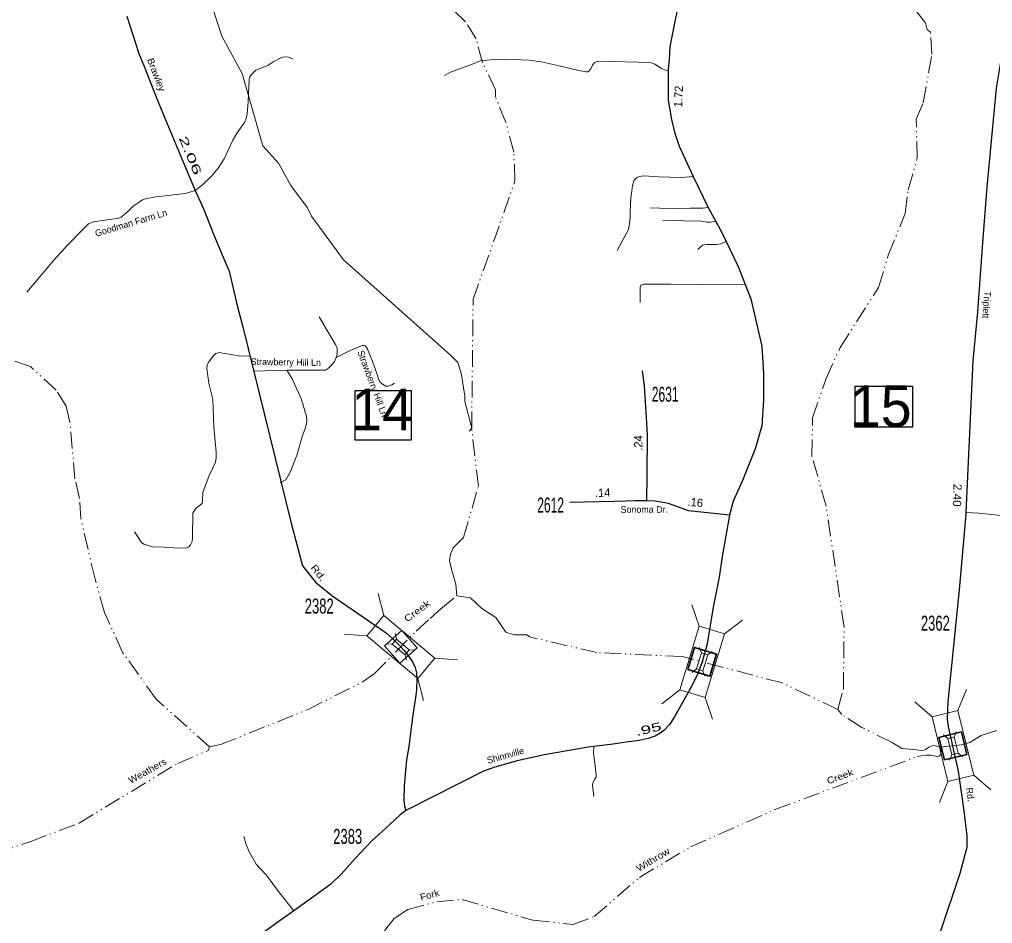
# Model space of a CAD drawing. Extents: x 418482 to 457047, y 194660 to 258388.
# Drawn here: x 446073 to 448997, y 213706 to 216423 of the extents above; entities that cross this region are included whole.
import ezdxf
from ezdxf.enums import TextEntityAlignment as Align

# ---------------------------------------------------------------- set-up
doc = ezdxf.new("R2010")
doc.units = 0
doc.header["$LTSCALE"] = 10
doc.linetypes.add('DASH_DOUBLE_DOT', pattern=[9.2, 5, -1.2, 0.3, -1.2, 0.3, -1.2])
doc.linetypes.add('LONG_DASHED', pattern=[7.5, 6, -1.5])
for name, color, linetype, lineweight in [('10', 7, 'Continuous', 40), ('11', 7, 'Continuous', 40), ('17', 7, 'Continuous', 25), ('31', 7, 'Continuous', 35), ('32', 7, 'Continuous', 25), ('35', 7, 'Continuous', 13), ('50', 7, 'Continuous', 13), ('59', 7, 'DASH_DOUBLE_DOT', 13), ('8', 7, 'Continuous', 25)]:
    doc.layers.add(name, color=color, linetype=linetype, lineweight=lineweight)
doc.layers.add('21', color=7, linetype='Continuous')

msp = doc.modelspace()

# ---------------------------------------------------------------- linework, layer by layer
at = {"layer": '31', "lineweight": 25}
for points in [[(448584.08, 215320.42), (448756.03, 215320.42), (448756.03, 215197.77), (448584.08, 215197.77)], [(447081.29, 215307.34), (447249.47, 215307.34), (447249.47, 215158.93), (447081.29, 215158.93)]]:
    msp.add_lwpolyline(points, close=True, dxfattribs=at)
at = {"layer": '31'}
for points in [[(447221.58, 214586.07), (447267.71, 214534.1), (447215.7, 214487.95), (447169.58, 214539.91)], [(448081.03, 214468.86), (448101.18, 214535.36), (448167.73, 214515.2), (448147.58, 214448.7)], [(448852.18, 214197.64), (448835.68, 214265.13), (448903.22, 214281.65), (448919.73, 214214.15)]]:
    msp.add_lwpolyline(points, close=True, dxfattribs=at)
at = {"layer": '32'}
for points in [[(448061.74, 216516.55), (448026.93, 216341.54), (448024.85, 216301.66), (448022.25, 216273.39), (448022.25, 216234.51), (448022.03, 216180.67), (448032.39, 216122.68), (448041.24, 216084.31), (448055.55, 216042.15), (448096.69, 215951.06), (448142.22, 215857.51), (448182.87, 215782.83), (448232.19, 215680.47), (448270.55, 215583.6), (448303.43, 215441.02), (448308.92, 215358.77), (448308.92, 215278.34), (448303.43, 215201.57), (448283.34, 215132.11), (448244.98, 215037.06), (448217.58, 214974.91), (448206.11, 214932.81)], [(446395.61, 216432.42), (446431.78, 216320.66), (446446.86, 216284.24), (446486.15, 216182), (446515.55, 216112.58), (446541.05, 216052), (446556.14, 216015.65), (446600.63, 215909.37), (446626.39, 215852.06), (446656.31, 215777.59), (446689.95, 215696.15), (446703.1, 215666.23), (446728.12, 215559.49), (446743.73, 215499.41), (446889.62, 214908.68), (446923.71, 214780.8), (446962.05, 214731.78), (447011.04, 214691.29), (447158.56, 214590.63), (447175.76, 214578.51), (447194.88, 214561.62), (447218.5, 214537.14)], [(448877.63, 214239.99), (448863.92, 214297.55), (448861.58, 214320.01), (448863.66, 214372.52), (448896.97, 214708.77), (448917.26, 214936.47), (448917.45, 214940.61), (448938.78, 215397.36), (448952.72, 215544.08), (448967.28, 215751.77), (448981.03, 215919.83), (449008.97, 216216.3), (449032, 216354.67)], [(447957.63, 214976.17), (447959.04, 215055.24), (447959.88, 215173.41), (447958.21, 215210.03), (447950.58, 215321.66), (447945.01, 215367.15)], [(447957.63, 214976.17), (447922.56, 214976.21), (447895.83, 214975.14), (447858.42, 214974.07), (447726.93, 214970.86)], [(448206.11, 214932.81), (448082.91, 214946.26), (448023.05, 214967.65), (448000.6, 214971.93), (447982.42, 214975.14), (447957.63, 214976.17)], [(448206.11, 214932.81), (448184.08, 214809.24), (448175.49, 214746.38), (448157.28, 214657.02), (448138.81, 214546.2), (448124.53, 214492.04)], [(447218.5, 214537.14), (447229.22, 214526), (447241.19, 214511.36), (447253.94, 214492.43), (447261.74, 214474.76), (447265.91, 214459.11), (447266.95, 214440.93), (447265.91, 214406.6), (447262.78, 214384.89), (447255.24, 214333.14), (447247.95, 214279.12), (447243.01, 214236.46), (447235.51, 214197.79), (447228.44, 214119.83), (447227.66, 214076.16), (447230.26, 214057.98), (447233.38, 214045.36)], [(448124.53, 214492.04), (448109.93, 214454.06), (448089.63, 214412.66), (448040.98, 214326.58), (448025.89, 214303.86), (448008.72, 214285.68), (447994.67, 214275.58), (447983.22, 214268.52), (447962.41, 214261.95), (447934.83, 214255.39), (447888.77, 214249.58), (447856.74, 214245.05), (447798.45, 214238.12), (447782.15, 214236.18), (447650.54, 214212.61), (447568.46, 214194.74), (447500.85, 214175.62), (447467.03, 214163.5), (447392.09, 214125.13), (447233.38, 214045.36)], [(448418.38, 212758.92), (448400.93, 212989.12), (448390.83, 213050.78), (448389.82, 213072), (448386.67, 213101.56), (448389.97, 213138.72), (448396.9, 213159.94), (448408.95, 213182.48), (448427.1, 213208.91), (448443.57, 213221.97), (448535.38, 213298.8), (448577.04, 213338.22), (448613.16, 213375.31), (448767.22, 213574.7), (448802.52, 213614.95), (448820.22, 213642.22), (448837.91, 213674.53), (448899.57, 213857.55), (448914.94, 213913.29), (448920.9, 213935.3), (448920.38, 213969.63), (448911.54, 214044.35), (448894.63, 214163.75), (448877.63, 214239.99)], [(447233.38, 214045.36), (447217.25, 214032.74), (447184.47, 214002.45), (447131.79, 213954.08), (447080.69, 213900.22), (447040.33, 213855.53), (447008.07, 213824.22), (446957.33, 213786.61), (446897.23, 213743.44), (446846.24, 213707.6), (446750.3, 213637.28), (446662.03, 213549.07), (446591.71, 213484.95), (446494.08, 213392.37), (446450, 213353.62), (446352.16, 213272.14)]]:
    msp.add_lwpolyline(points, dxfattribs=at)
at = {"layer": '35'}
msp.add_line((446776.83, 215365.39), (446876.16, 215368.9), dxfattribs=at)
for points in [[(446600.63, 215909.37), (446622.01, 215924.65), (446650, 215951.53), (446670, 215975.52), (446688.27, 216004.43), (446713.55, 216059.82), (446726.56, 216082.04), (446749.01, 216112.99), (446754.13, 216125.09), (446756.86, 216139.06), (446760.03, 216175.6), (446763.2, 216242.01), (446764.54, 216248.09), (446768.98, 216256.54), (446782.68, 216270.29), (446818.96, 216284.8), (446837.49, 216296.63), (446855.99, 216306.63), (446864.6, 216310.11), (446872.54, 216310.56), (446881.66, 216309.16), (446894.97, 216304.01)], [(448022.25, 216267.33), (448002.47, 216275.91), (447982.18, 216288.53), (447971.25, 216292.57), (447963.97, 216293.58), (447930.66, 216294.09), (447854.17, 216296.61), (447813.58, 216297.11), (447805.52, 216295.85), (447799.27, 216292.82), (447795.11, 216285.25), (447789.39, 216274.14), (447784.7, 216268.59), (447780.54, 216265.56), (447774.82, 216265.56), (447749.32, 216270.61), (447694.16, 216283.74), (447640.56, 216295.35), (447603.36, 216300.65), (447532.59, 216303.17), (447488.36, 216301.66), (447456.88, 216298.88), (447433.98, 216288.78), (447409.53, 216279.7), (447367.9, 216264.55), (447349.68, 216254.45)], [(448096.69, 215951.06), (448061.26, 215948.11), (447992.97, 215949.49), (447949.14, 215953.42), (447934.46, 215951.28), (447927.06, 215947.16), (447919.59, 215939.99), (447917.66, 215933.6), (447915.05, 215924.01), (447912.45, 215907.85), (447909.85, 215886.65), (447908.29, 215845.25), (447907.61, 215829.83), (447907.32, 215815.2), (447903.09, 215791.73), (447868.97, 215728.14)], [(446600.63, 215909.37), (446571.49, 215899.78), (446482.26, 215890.26), (446451.64, 215884.16), (446443.03, 215880.68), (446435.6, 215875.34), (446414.6, 215861.66), (446397.17, 215844.4), (446378.56, 215828.91), (446371.17, 215825.4), (446294.71, 215814.74), (446280.56, 215808.32), (446261.91, 215791.01), (446217.05, 215744.34), (446176.5, 215699.41), (446094.58, 215603.66)], [(448142.22, 215857.51), (448125.8, 215855.85), (448089.37, 215855.85), (448044.62, 215854.84), (447997.27, 215855.35), (447968.65, 215856.36)], [(448162.42, 215816.58), (448150.25, 215813.44), (448137.77, 215813.44), (448115.91, 215817.99), (448097.7, 215816.98), (448038.38, 215818.49), (448004.55, 215817.99)], [(448195.1, 215755.44), (448180.44, 215748.82), (448167.43, 215746.8), (448137.77, 215746.8), (448125.8, 215744.78), (448117.99, 215738.72), (448111.23, 215731.65)], [(448254.28, 215626.26), (448225.97, 215624.87), (448112.01, 215625.88), (448030.31, 215627.4), (447947.84, 215627.65), (447940.03, 215624.11), (447937.95, 215618.05), (447937.95, 215572.62)], [(447024.98, 215406.76), (447027.58, 215417.36), (447027.58, 215426.96), (447027.58, 215435.04), (447022.38, 215446.14), (446994.8, 215493.1), (446973.47, 215528.94)], [(447024.98, 215406.76), (447060.89, 215424.94), (447103.03, 215443.11), (447108.76, 215443.11), (447112.92, 215442.1), (447118.65, 215431.5), (447137.9, 215385.05), (447154.55, 215335.07), (447163.4, 215326.49), (447173.28, 215320.93), (447181.09, 215320.43), (447192.02, 215324.47), (447199.82, 215330.02)], [(446764.4, 215411.63), (446734.88, 215411.05), (446704.18, 215416.61), (446689.09, 215418.63), (446672.44, 215421.66), (446662.55, 215418.63), (446653.71, 215410.04), (446646.94, 215400.45), (446640.18, 215391.36), (446637.05, 215384.8), (446635.49, 215373.69), (446641.74, 215329.77), (446654.23, 215281.3), (446657.09, 215197.24), (446664.37, 215122.01), (446664.11, 215105.1), (446662.03, 215091.97), (446643.3, 215052.09), (446623.79, 215001.34), (446622.74, 214977.62), (446622.22, 214968.53), (446612.86, 214961.46), (446601.93, 214952.37), (446593.6, 214938.74), (446592.82, 214866.29), (446591.78, 214854.17), (446587.1, 214844.08), (446581.9, 214838.02), (446576.17, 214834.99), (446552.24, 214833.47), (446507.49, 214836.5), (446472.36, 214838.27), (446456.23, 214842.81), (446446.86, 214845.84), (446439.58, 214851.4), (446418.24, 214883.2)], [(446876.16, 215368.9), (446979.97, 215368.64), (446992.46, 215368.64), (447001.3, 215374.7), (447012.75, 215385.81), (447019.52, 215395.4), (447024.98, 215406.76)], [(446856.38, 215030.63), (446873.04, 215039.72), (446886.57, 215061.93), (446907.12, 215115.7), (446922.21, 215169.72), (446932.1, 215196.48), (446936.78, 215214.15), (446935.5, 215229.12), (446920.13, 215280.29), (446892.29, 215343.15), (446876.16, 215368.9)], [(448917.45, 214940.61), (448955.9, 214938.62), (449012.88, 214933.06), (449050.6, 214928.52), (449104.98, 214924.48), (449175.75, 214917.16), (449215.56, 214911.61), (449254.81, 214908.29)], [(447798.45, 214238.12), (447797.45, 214218.03), (447800.57, 214195.81), (447805.78, 214152.9), (447805.26, 214145.33), (447802.14, 214139.27), (447795.37, 214128.16), (447794.85, 214122.61), (447799.01, 214087.27)], [(446897.23, 213743.44), (446854.04, 213797.97), (446814.5, 213852.5), (446796.02, 213870.92), (446784.58, 213884.56), (446762.72, 213921.41), (446754.39, 213943.63), (446747.37, 213967.61)]]:
    msp.add_lwpolyline(points, dxfattribs=at)
at = {"layer": '50'}
for p, q in [((447167.52, 214631.81), (447150.43, 214697.7)), ((448093.27, 214663.8), (448115.12, 214599.33)), ((448245.66, 214617.59), (448191.68, 214576.12)), ((447116.25, 214570.4), (447048.36, 214575.46)), ((447388.93, 214498.56), (447321.04, 214503.62)), ((447286.86, 214376.32), (447269.77, 214442.21)), ((448057.08, 214407.94), (448003.1, 214366.46)), ((448918.13, 214409.47), (448892.79, 214346.28)), ((448133.64, 214384.72), (448155.49, 214320.25)), ((448763.44, 214371.63), (448815.09, 214327.27)), ((448940.32, 214152.01), (448991.96, 214107.66)), ((448862.61, 214133), (448837.28, 214069.82))]:
    msp.add_line(p, q, dxfattribs=at)
at = {"layer": '50', "linetype": 'LONG_DASHED'}
for p, q in [((447205.86, 214560.71), (447201.59, 214577.18)), ((447193.04, 214545.36), (447176.07, 214546.62)), ((447261.21, 214527.4), (447244.24, 214528.66)), ((448116.6, 214534.97), (448122.07, 214518.85)), ((448154.7, 214523.42), (448141.2, 214513.05)), ((447235.7, 214496.84), (447231.42, 214513.31)), ((448107.55, 214471), (448094.06, 214460.64)), ((448126.69, 214465.2), (448132.16, 214449.08)), ((448849.14, 214272.64), (448862.05, 214261.55)), ((448887.81, 214282.1), (448881.48, 214266.3)), ((448873.93, 214212.98), (448867.6, 214197.19)), ((448893.36, 214217.74), (448906.27, 214206.65))]:
    msp.add_line(p, q, dxfattribs=at)
at = {"layer": '50'}
for points in [[(447116.25, 214570.4), (447269.77, 214442.21), (447321.04, 214503.62), (447167.52, 214631.81)], [(448133.64, 214384.72), (448191.68, 214576.12), (448115.12, 214599.33), (448057.08, 214407.94)], [(448940.32, 214152.01), (448892.79, 214346.28), (448815.09, 214327.27), (448862.61, 214133)]]:
    msp.add_lwpolyline(points, close=True, dxfattribs=at)
at = {"layer": '50', "linetype": 'LONG_DASHED'}
for points in [[(447193.04, 214545.36), (447231.42, 214513.31), (447244.24, 214528.66), (447205.86, 214560.71)], [(448126.69, 214465.2), (448141.2, 214513.05), (448122.07, 214518.85), (448107.55, 214471)], [(448893.36, 214217.74), (448881.48, 214266.3), (448862.05, 214261.55), (448873.93, 214212.98)]]:
    msp.add_lwpolyline(points, close=True, dxfattribs=at)
at = {"layer": '59', "linetype": 'Continuous'}
msp.add_lwpolyline([(447431.66, 215194.95), (447411.17, 215274.82), (447411.17, 215290.84), (447400.5, 215360.24), (447389.83, 215392.27), (447368.49, 215413.62), (447046.69, 215700.97), (446950.09, 215831.98), (446937.88, 215857.25), (446888.22, 215924.27), (446851.31, 215991.06), (446804.09, 216043.05), (446741.91, 216260.39), (446680.62, 216372.7), (446622.72, 216551.95), (446579.12, 216671.91), (446556.59, 216827.44), (446539.81, 216880.81), (446543.19, 217066.84), (446551.09, 217081.69), (446554.44, 217129.62), (446600.47, 217281.8), (446640.09, 217365.05)], dxfattribs=at)
at = {"layer": '59'}
for points in [[(447423.75, 215185.09), (447431.66, 215194.95), (447435.94, 215581.06), (447561.81, 215937.72), (447558.47, 216023.84), (447534.69, 216113.36), (447503, 216190.05), (447503.28, 216211.06), (447464.28, 216292.88), (447445.09, 216364.3), (447413.06, 216415.98), (447260.97, 216566.11), (447218.62, 216621.98), (447126.56, 216720.89), (447096.69, 216764.52), (447077.19, 216810.95), (447056.16, 216897.42), (447061.94, 217224.48), (447087.84, 217382.05)], [(448531.69, 214349.36), (448548.52, 214411.1), (448550.65, 214596.87), (448496.94, 214960.38), (448453.97, 215110.31), (448456.09, 215225.34), (448496.34, 215343.59), (448538.72, 215436.8), (448653.91, 215617.56), (448683.5, 215714.02), (448734.09, 215840.06), (448743.22, 215910.94), (448770.34, 216007.42), (448767.31, 216123.56), (448788.66, 216172.16), (448814.25, 216318.72), (448810.28, 216384.84), (448800.22, 216393.03), (448795.66, 216413.14), (448715.81, 216510.8)], [(446644.06, 214236.3), (446484.03, 214379.59), (446382.53, 214520.72), (446328.59, 214640.86), (446299.94, 214740.5), (446257.56, 214922.45), (446253.59, 214983.55), (446239.59, 215041.88), (446224.66, 215212.25), (446213.06, 215260.53), (446183.19, 215309.14), (446105.78, 215379.73), (445926.56, 215441.39), (445835.72, 215481.23), (445773.25, 215533.53), (445730.88, 215587.41), (445686.97, 215679.34), (445598.28, 215833.2)], [(447386.56, 214690.58), (447384.43, 214726.1), (447372.48, 214766.74), (447365.31, 214795.43), (447367.7, 214816.15), (447375.67, 214834.48), (447406.9, 214865.92), (447451.71, 215019.66), (447431.66, 215194.95)], [(446644.06, 214236.3), (446677.28, 214243.62), (446938.19, 214348.44), (447105.68, 214432.84), (447138.81, 214455.79), (447264.96, 214584.57), (447307.39, 214622.98), (447339.03, 214651.99), (447386.56, 214690.58)], [(448531.69, 214349.36), (448365.28, 214428.73), (448064.44, 214507.84), (447808.09, 214520.02), (447605.41, 214567.12), (447597.08, 214573.09), (447558.85, 214573.89), (447534.16, 214581.86), (447510.27, 214616.13), (447503.89, 214625.69), (447462.38, 214652.39), (447428.24, 214684.41), (447386.56, 214690.58)], [(448841.4, 214236.2), (448827.87, 214238.58), (448821.74, 214240.44), (448814.81, 214239.38), (448805.49, 214235.38), (448795.09, 214228.44), (448790.56, 214226.58), (448783.64, 214225.51), (448768.45, 214227.38), (448723.94, 214231.64), (448695.06, 214250.02), (448604.22, 214294.86), (448544.19, 214334.09), (448531.69, 214349.36)], [(448841.4, 214236.2), (448864.38, 214238.58), (448901.95, 214242.58), (448928.87, 214250.04), (448962.06, 214270.64), (449128.5, 214323.33)], [(445904.52, 213884.29), (446106.69, 213952.06), (446251.79, 214007.57), (446548.97, 214187.19), (446641.31, 214226.36), (446644.06, 214236.3)], [(447170.16, 213683.42), (447198.78, 213720.86), (447239.94, 213748.05), (447326.81, 213771.31), (447403, 213777.77), (447615.47, 213715.45), (447735.86, 213703.09), (447799.88, 213726.58), (447935.5, 213844.09), (448089.44, 213936.05), (448343.03, 214047.98), (448770.34, 214207.47), (448796.16, 214212.18), (448811.88, 214211.91), (448828.94, 214207.91), (448835.87, 214208.71), (448841.99, 214215.38), (448841.4, 214236.2)]]:
    msp.add_lwpolyline(points, dxfattribs=at)

# ---------------------------------------------------------------- texts
at = {"layer": '10'}
for s, rotation, p in [('Goodman Farm Ln', 16.621, (446303.39, 215769.77)), ('Strawberry Hill Ln', 290.51, (447087.65, 215424.05)), ('Strawberry Hill Ln', 359.114, (446767.45, 215384.79))]:
    msp.add_text(s, height=20, rotation=rotation, dxfattribs=at).set_placement(p)
at = {"layer": '11'}
for s, rotation, width, p in [('Brawley', 291.02, 1.1, (446474.75, 216253.49)), ('Rd.', 307.928, 1.3, (446963.25, 214753.88))]:
    msp.add_text(s, height=20, rotation=rotation, dxfattribs=dict(at, width=width)).set_placement(p, align=Align.CENTER)
for s, rotation, p in [('Triplett', 265.429, (448969.23, 215566.2)), ('Shinnville', 15.795, (447535.82, 214201.1)), ('Rd.', 278.062, (448919.92, 214092.15))]:
    msp.add_text(s, height=20, rotation=rotation, dxfattribs=at).set_placement(p, align=Align.CENTER)
msp.add_text('Sonoma Dr.', height=20, dxfattribs=at).set_placement((447950.28, 214940.13), align=Align.CENTER)
at = {"layer": '17'}
for s, rotation, p in [('1.72', 87.463, (448065.39, 216190.79)), ('.24', 89.597, (447944.71, 215149.89)), ('.14', 1.398, (447825.64, 214988.27)), ('.16', 353.77, (448102.35, 214959.22))]:
    msp.add_text(s, height=25, rotation=rotation, dxfattribs=at).set_placement(p, align=Align.CENTER)
for s, rotation, width, p in [('2.06', 292.544, 1.9, (446574.9, 216009.57)), ('2.40', 268.198, 1.05, (448878.25, 214993.19)), ('.95', 13.387, 1.7, (447965.76, 214278.17))]:
    msp.add_text(s, height=25, rotation=rotation, dxfattribs=dict(at, width=width)).set_placement(p, align=Align.CENTER)
at = {"layer": '21'}
for s, rotation, width, p in [('Creek', 36.463, 1.25, (447273.54, 214636.83)), ('Weathers', 29.178, 1.1, (446462.16, 214155.89)), ('Creek', 20.467, 1.15, (448541.93, 214138.23)), ('Withrow', 30.852, 1.15, (447981.57, 213889.09)), ('Fork', 14.992, 1.1, (447308.05, 213781.82))]:
    msp.add_text(s, height=20, rotation=rotation, dxfattribs=dict(at, width=width)).set_placement(p, align=Align.CENTER)
at = {"layer": '31'}
for s, p in [('14', (447069.67, 215188.27)), ('15', (448567.7, 215198.32))]:
    msp.add_text(s, height=125, dxfattribs=at).set_placement(p)
at = {"layer": '8'}
for s, width, p in [('2631', 0.6, (448013.05, 215274.06)), ('2612', 0.6, (447668.9, 214941.01)), ('2382', 0.65, (446973.6, 214637.35)), ('2362', 0.65, (448824.88, 214586.03)), ('2383', 0.65, (447059.13, 213945.1))]:
    msp.add_text(s, height=45, dxfattribs=dict(at, width=width)).set_placement(p, align=Align.CENTER)

doc.saveas('drawing.dxf')
